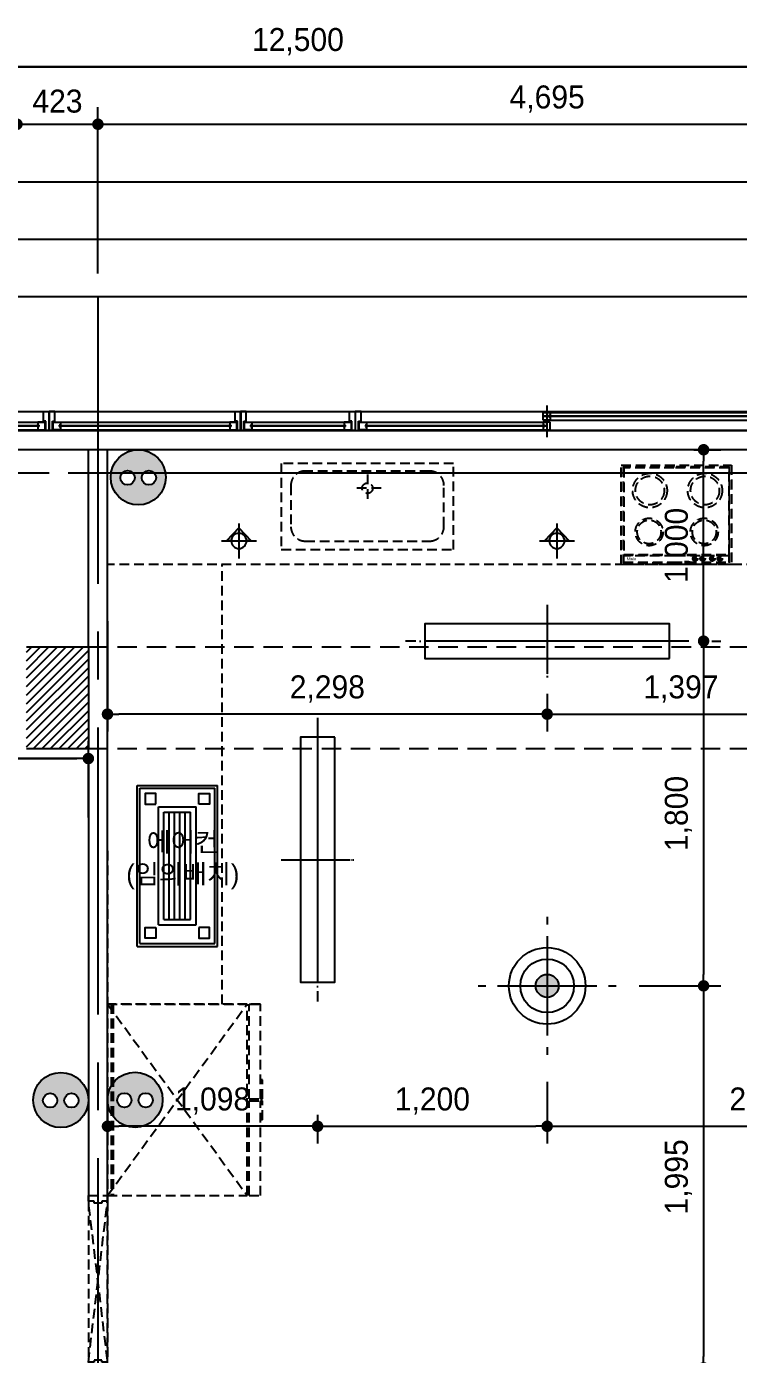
# Model space of a CAD drawing. Header units: millimetres. Extents: x -224448 to 1592092, y -164641 to 319001.
# Drawn here: x 94557 to 98277, y 159476 to 166411 of the extents above; entities that cross this region are included whole.
import ezdxf

# ---------------------------------------------------------------- set-up
doc = ezdxf.new("R2010")
doc.units = ezdxf.units.MM
for name, pattern in [('CEN', [62, 60, -1, 0, -1]), ('CENTER2', [1.125, 0.75, -0.125, 0.125, -0.125]), ('HIDDEN', [9.525, 6.35, -3.175]), ('HIDDENX2', [19.05, 12.7, -6.35])]:
    doc.linetypes.add(name, pattern=pattern)
doc.layers.get('Defpoints').update_dxf_attribs({"color": 35})
for name, color, linetype in [('ARREA', 1, 'Continuous'), ('DIM', 3, 'Continuous'), ('I-LIGHT', 1, 'Continuous'), ('I_CON', 2, 'Continuous'), ('I_FUR', 6, 'Continuous'), ('I_HAT', 8, 'Continuous'), ('I_TXT', 7, 'Continuous'), ('I_WALL', 3, 'Continuous'), ('I_WIN', 5, 'Continuous'), ('LIG', 6, 'Continuous')]:
    doc.layers.add(name, color=color, linetype=linetype)
doc.layers.add('I_DIM', color=1, linetype='Continuous', lineweight=13)
doc.styles.add('DH-TEXT', font='')
doc.styles.add('HY울릉도', font='')
doc.styles.add('IABU-글꼴스타일', font='')
doc.styles.get('DH-TEXT').set_extended_font_data('HY울릉도L')
doc.styles.get('HY울릉도').set_extended_font_data('HY울릉도L')
doc.styles.get('IABU-글꼴스타일').set_extended_font_data('HY울릉도L')
doc.dimstyles.new('IABC-100 (SUB)', dxfattribs={"dimscale": 60, "dimtxt": 2, "dimasz": 1, "dimexe": 1.5, "dimexo": 2, "dimgap": 1, "dimtad": 1, "dimdec": 0, "dimdsep": 46, "dimlunit": 6, "dimtxsty": 'IABU-글꼴스타일', "dimblk": '1234_Dot', "dimcen": 1, "dimclrd": 4, "dimclre": 4, "dimclrt": 7, "dimadec": 0, "dimazin": 0, "dimtfac": 1, "dimtdec": 0, "dimtix": 1, "dimtmove": 2, "dimatfit": 3, "dimldrblk": '1234_Dot', "dimfxl": 2, "dimtolj": 1, "dimtzin": 0, "dimarcsym": 0})
pattern_1 = [(45, (-33519.093, 10146.922), (-22.4506403, 22.4506403), [])]

# ---------------------------------------------------------------- blocks, each defined once
blk = doc.blocks.new('1234_Dot')
at = {"color": 0, "linetype": 'ByBlock', "lineweight": -2}
blk.add_line((-0.5, 0), (-1, 0), dxfattribs=at)
at = {"color": 0, "linetype": 'ByBlock', "const_width": 0.5}
blk.add_lwpolyline([(-0.25, 0, 1), (0.25, 0, 1)], format="xyb", close=True, dxfattribs=at)
blk = doc.blocks.new('*D399')
at = {"layer": 'Defpoints', "color": 0, "ltscale": 50, "transparency": 16777216}
for p in [(99624.9, 165900.5), (94929.9, 165000.5), (99624.9, 165000.5)]:
    blk.add_point(p, dxfattribs=at)
at = {"layer": 'DIM', "color": 4, "lineweight": -2, "ltscale": 50, "transparency": 16777216}
for p, q in [((94929.9, 165120.5), (94929.9, 165990.5)), ((99624.9, 165120.5), (99624.9, 165990.5)), ((94989.9, 165900.5), (99564.9, 165900.5))]:
    blk.add_line(p, q, dxfattribs=at)
at = {"layer": 'DIM', "color": 4, "lineweight": -2, "ltscale": 50, "transparency": 16777216, "xscale": 60, "yscale": 60, "zscale": 60, "rotation": 180}
blk.add_blockref('1234_Dot', (94929.9, 165900.5), dxfattribs=at)
at = {"layer": 'DIM', "color": 4, "lineweight": -2, "ltscale": 50, "transparency": 16777216, "xscale": 60, "yscale": 60, "zscale": 60}
blk.add_blockref('1234_Dot', (99624.9, 165900.5), dxfattribs=at)
at = {"layer": 'DIM', "color": 7, "ltscale": 50, "transparency": 16777216, "insert": (97277.4, 166031.9), "char_height": 120, "attachment_point": 5, "style": 'IABU-글꼴스타일'}
blk.add_mtext('\\A1;4,695', dxfattribs=at)
blk = doc.blocks.new('*D401')
at = {"layer": 'Defpoints', "color": 0, "ltscale": 50, "transparency": 16777216}
for p in [(89724.9, 166200.5), (89724.9, 165000.5), (102224.9, 165000.5)]:
    blk.add_point(p, dxfattribs=at)
at = {"layer": 'DIM', "color": 4, "lineweight": -2, "ltscale": 50, "transparency": 16777216}
for p, q in [((89724.9, 165120.5), (89724.9, 166290.5)), ((102224.9, 165120.5), (102224.9, 166290.5)), ((102164.9, 166200.5), (89784.9, 166200.5))]:
    blk.add_line(p, q, dxfattribs=at)
at = {"layer": 'DIM', "color": 4, "lineweight": -2, "ltscale": 50, "transparency": 16777216, "xscale": 60, "yscale": 60, "zscale": 60, "rotation": 180}
blk.add_blockref('1234_Dot', (89724.9, 166200.5), dxfattribs=at)
at = {"layer": 'DIM', "color": 4, "lineweight": -2, "ltscale": 50, "transparency": 16777216, "xscale": 60, "yscale": 60, "zscale": 60}
blk.add_blockref('1234_Dot', (102224.9, 166200.5), dxfattribs=at)
at = {"layer": 'DIM', "color": 7, "ltscale": 50, "transparency": 16777216, "insert": (95974.9, 166331.9), "char_height": 120, "attachment_point": 5, "style": 'IABU-글꼴스타일'}
blk.add_mtext('\\A1;12,500', dxfattribs=at)
blk = doc.blocks.new('j 10')
at = {"layer": 'I_FUR', "color": 8, "linetype": 'HIDDEN', "ltscale": 8}
for p, q in [((300474.4, 48441.6), (300574.4, 48441.6)), ((300474.4, 48411.6), (300474.4, 48441.6)), ((300474.4, 48441.6), (300474.4, 48441.6)), ((300474.4, 48411.6), (300474.4, 47571.6)), ((300504.4, 48411.6), (300474.4, 48411.6)), ((300474.4, 47571.6), (300574.4, 48411.6)), ((300574.4, 47581.6), (300474.4, 48411.6)), ((300504.4, 48401.6), (300504.4, 48411.6)), ((300574.4, 48411.6), (300544.4, 48411.6)), ((300544.4, 48411.6), (300544.4, 48401.6)), ((300574.4, 48441.6), (300574.4, 48411.6)), ((300574.4, 47571.6), (300574.4, 48411.6)), ((300574.4, 48411.6), (300574.4, 47581.6)), ((300544.4, 48401.6), (300504.4, 48401.6)), ((300544.4, 47581.6), (300504.4, 47581.6)), ((300504.4, 47581.6), (300504.4, 47571.6)), ((300544.4, 47571.6), (300544.4, 47581.6)), ((300504.4, 47571.6), (300474.4, 47571.6)), ((300474.4, 47571.6), (300474.4, 47541.6)), ((300474.4, 47541.6), (300574.4, 47541.6)), ((300474.4, 47541.6), (300474.4, 47541.6)), ((300574.4, 47571.6), (300544.4, 47571.6)), ((300574.4, 47541.6), (300574.4, 47571.6))]:
    blk.add_line(p, q, dxfattribs=at)
blk = doc.blocks.new('콘센트')
at = {"ltscale": 50}
h = blk.add_hatch(color=150, dxfattribs=at)
h.dxf.hatch_style = 1
edge = h.paths.add_edge_path()
edge.add_arc((-34286.2, -6087.5), 100, 0, 360)
edge = h.paths.add_edge_path(flags=16)
edge.add_arc((-34247.6, -6089), 26, 0, 360)
edge = h.paths.add_edge_path(flags=16)
edge.add_arc((-34324.9, -6089), 26, 0, 360)
at = {"color": 150, "ltscale": 50}
for centre, radius in [((-34286.2, -6087.5), 100), ((-34324.9, -6089), 26), ((-34247.6, -6089), 26)]:
    blk.add_circle(centre, radius, dxfattribs=at)
blk = doc.blocks.new('dd')
at = {"layer": 'I_WIN', "linetype": 'Continuous'}
for p, q in [((11973.6, 19420.4), (11973.6, 19585.5)), ((15423.6, 19418.1), (15423.6, 19585.8)), ((10973.6, 19551.2), (16423.6, 19550.9)), ((10973.6, 19542.2), (10973.6, 19551.2)), ((10973.6, 19551.2), (10991.1, 19551.2)), ((10973.6, 19451.2), (10973.6, 19542.2)), ((10991.1, 19551.2), (10991.1, 19502.2)), ((10991.1, 19502.2), (11003.6, 19502.2)), ((10994.3, 19546.4), (11973.6, 19546.4)), ((11032.3, 19546.4), (10994.3, 19546.4)), ((10994.3, 19546.4), (10994.3, 19506.4)), ((10994.3, 19506.4), (11973.6, 19506.4)), ((10994.3, 19506.4), (11032.3, 19506.4)), ((11003.6, 19502.2), (11003.6, 19500.1)), ((11003.6, 19500.1), (11003.6, 19451.2)), ((11026.8, 19529.3), (11032.3, 19531.1)), ((11026.8, 19522.8), (11026.8, 19529.3)), ((11032.3, 19521.1), (11026.8, 19522.8)), ((11028.8, 19524.1), (11028.8, 19528.1)), ((11032.3, 19531.1), (11032.3, 19546.4)), ((11032.3, 19531.8), (11035.1, 19530.5)), ((11973.6, 19528.1), (11032.3, 19528.1)), ((11032.3, 19524.1), (11973.6, 19524.1)), ((11032.3, 19520.3), (11035.1, 19521.6)), ((11032.3, 19506.4), (11032.3, 19521.1)), ((11035.1, 19530.5), (11035.6, 19529.5)), ((11035.1, 19521.6), (11035.6, 19522.6)), ((11035.6, 19529.5), (11036.1, 19528.1)), ((11035.6, 19522.6), (11036.1, 19524.1)), ((11952.8, 19529.5), (11952.3, 19528.1)), ((11952.8, 19522.6), (11952.3, 19524.1)), ((11953.3, 19530.5), (11952.8, 19529.5)), ((11953.3, 19521.6), (11952.8, 19522.6)), ((11956.1, 19531.8), (11953.3, 19530.5)), ((11956.1, 19520.3), (11953.3, 19521.6)), ((11956.1, 19531.1), (11956.1, 19546.4)), ((11956.1, 19546.4), (11991.1, 19546.4)), ((11961.6, 19529.3), (11956.1, 19531.1)), ((11956.1, 19521.1), (11961.6, 19522.8)), ((11956.1, 19506.4), (11956.1, 19521.1)), ((11991.1, 19506.4), (11956.1, 19506.4)), ((11956.1, 19496), (15441.1, 19496)), ((11991.1, 19496), (11956.1, 19496)), ((11956.1, 19496), (11956.1, 19456)), ((11961.6, 19522.8), (11961.6, 19529.3)), ((11961.6, 19524.1), (11961.6, 19528.1)), ((11991.1, 19546.4), (11991.1, 19506.4)), ((11991.1, 19480.7), (11991.1, 19496)), ((15441.1, 19546.4), (15406.1, 19546.4)), ((15406.1, 19546.4), (15406.1, 19506.4)), ((15406.1, 19546.4), (16423.6, 19546.4)), ((15406.1, 19506.4), (15441.1, 19506.4)), ((15441.1, 19496.1), (15406.1, 19496.1)), ((15406.1, 19496.1), (15406.1, 19480.7)), ((15423.6, 19506.4), (16423.6, 19506.4)), ((15435.6, 19529.3), (15441.1, 19531.1)), ((15435.6, 19522.9), (15435.6, 19529.3)), ((16370.5, 19528.1), (15435.6, 19528.1)), ((15435.6, 19524.1), (16370.5, 19524.1)), ((15441.1, 19521.1), (15435.6, 19522.9)), ((15441.1, 19531.1), (15441.1, 19546.4)), ((15441.1, 19531.9), (15443.9, 19530.5)), ((15441.1, 19520.3), (15443.9, 19521.7)), ((15441.1, 19506.4), (15441.1, 19521.1)), ((15441.1, 19456.1), (15441.1, 19496.1)), ((15443.9, 19530.5), (15444.4, 19529.5)), ((15443.9, 19521.7), (15444.4, 19522.7)), ((15444.4, 19529.5), (15444.9, 19528.1)), ((15444.4, 19522.7), (15444.9, 19524.1)), ((16361.6, 19529.5), (16361.1, 19528.1)), ((16361.6, 19522.6), (16361.1, 19524.1)), ((16362.2, 19530.5), (16361.6, 19529.5)), ((16362.2, 19521.6), (16361.6, 19522.6)), ((16364.9, 19531.8), (16362.2, 19530.5)), ((16364.9, 19520.3), (16362.2, 19521.6)), ((16364.9, 19531.1), (16364.9, 19546.4)), ((16364.9, 19546.4), (16402.9, 19546.4)), ((16370.5, 19529.3), (16364.9, 19531.1)), ((16364.9, 19521.1), (16370.5, 19522.8)), ((16364.9, 19506.4), (16364.9, 19521.1)), ((16402.9, 19506.4), (16364.9, 19506.4)), ((16370.5, 19522.8), (16370.5, 19529.3)), ((16406.2, 19502.1), (16393.6, 19502.1)), ((16393.6, 19502.1), (16393.6, 19451.2)), ((16402.9, 19546.4), (16402.9, 19506.4)), ((16423.6, 19551.1), (16406.2, 19551.1)), ((16406.2, 19551.1), (16406.2, 19502.1)), ((11003.6, 19451.2), (10973.6, 19451.2)), ((11003.6, 19451.2), (16423.6, 19451.2)), ((15441.1, 19477.8), (11956.1, 19477.7)), ((11956.1, 19473.7), (15441.1, 19473.8)), ((11956.1, 19456), (15423.6, 19456)), ((11956.1, 19456), (11991.1, 19456)), ((11985.6, 19478.9), (11991.1, 19480.7)), ((11985.6, 19472.5), (11985.6, 19478.9)), ((11985.6, 19477.7), (11985.6, 19473.7)), ((11991.1, 19470.7), (11985.6, 19472.5)), ((11991.1, 19481.5), (11993.9, 19480.1)), ((11991.1, 19469.9), (11993.9, 19471.3)), ((11991.1, 19456), (11991.1, 19470.7)), ((11993.9, 19480.1), (11994.4, 19479.1)), ((11993.9, 19471.3), (11994.4, 19472.3)), ((11994.4, 19479.1), (11994.9, 19477.7)), ((11994.4, 19472.3), (11994.9, 19473.7)), ((15402.9, 19479.1), (15402.3, 19477.7)), ((15402.9, 19472.3), (15402.3, 19473.7)), ((15403.4, 19480.1), (15402.9, 19479.1)), ((15403.4, 19471.3), (15402.9, 19472.3)), ((15406.1, 19481.5), (15403.4, 19480.1)), ((15406.1, 19469.9), (15403.4, 19471.3)), ((15406.1, 19480.7), (15411.7, 19478.9)), ((15411.7, 19472.5), (15406.1, 19470.7)), ((15406.1, 19470.7), (15406.1, 19456.1)), ((15406.1, 19456.1), (15441.1, 19456.1)), ((15411.7, 19478.9), (15411.7, 19472.5)), ((15411.7, 19473.7), (15411.7, 19477.7)), ((16393.6, 19451.2), (16423.6, 19451.2))]:
    blk.add_line(p, q, dxfattribs=at)
blk = doc.blocks.new('win10')
at = {"layer": 'I_WIN', "linetype": 'Continuous'}
for p, q in [((-128735.3, -160206.6), (-128735.3, -160297.5)), ((-128705.3, -160206.6), (-128735.3, -160206.6)), ((-128735.3, -160206.6), (-128735.3, -160297.6)), ((-128717.9, -160306.6), (-128717.9, -160257.6)), ((-128717.9, -160257.6), (-128705.3, -160257.6)), ((-128714.6, -160301.8), (-128714.6, -160261.8)), ((-128714.6, -160261.8), (-128676.6, -160261.8)), ((-128714.6, -160261.8), (-128156, -160261.8)), ((-128714.6, -160301.8), (-128714.6, -160261.8)), ((-128714.6, -160261.8), (-128676.6, -160261.8)), ((-128705.3, -160255.5), (-128705.3, -160206.6)), ((-128705.3, -160257.6), (-128705.3, -160255.5)), ((-128676.6, -160261.8), (-128676.6, -160276.4)), ((-128676.6, -160261.8), (-128676.6, -160276.4)), ((-128156, -160261.8), (-128194, -160261.8)), ((-128194, -160261.8), (-128194, -160276.4)), ((-128165.3, -160257.5), (-128165.3, -160206.6)), ((-128165.3, -160206.6), (-128135.3, -160206.6)), ((-128152.8, -160257.5), (-128165.3, -160257.5)), ((-128156, -160301.8), (-128156, -160261.8)), ((-128152.8, -160306.5), (-128152.8, -160257.5)), ((-128135.3, -160206.6), (-128135.3, -160297.5)), ((-128735.3, -160297.5), (-128735.3, -160306.5)), ((-128735.3, -160297.6), (-128735.3, -160306.6)), ((-128735.3, -160306.6), (-128717.9, -160306.6)), ((-128676.6, -160301.8), (-128714.6, -160301.8)), ((-128714.6, -160301.8), (-128156, -160301.8)), ((-128676.6, -160301.8), (-128714.6, -160301.8)), ((-128676.6, -160276.4), (-128682.2, -160278.2)), ((-128676.6, -160276.4), (-128682.2, -160278.2)), ((-128682.2, -160278.2), (-128682.2, -160284.7)), ((-128682.2, -160278.2), (-128682.2, -160284.7)), ((-128682.2, -160284.7), (-128676.6, -160286.4)), ((-128682.2, -160284.7), (-128676.6, -160286.4)), ((-128680.1, -160279.4), (-128680.1, -160283.4)), ((-128680.1, -160279.4), (-128680.1, -160283.4)), ((-128676.6, -160275.6), (-128673.9, -160277)), ((-128676.6, -160275.6), (-128673.9, -160277)), ((-128676.6, -160279.4), (-128188.5, -160279.4)), ((-128188.5, -160283.4), (-128676.6, -160283.4)), ((-128676.6, -160287.2), (-128673.9, -160285.8)), ((-128676.6, -160287.2), (-128673.9, -160285.8)), ((-128676.6, -160286.4), (-128676.6, -160301.8)), ((-128676.6, -160286.4), (-128676.6, -160301.8)), ((-128673.9, -160277), (-128673.3, -160278)), ((-128673.9, -160277), (-128673.3, -160278)), ((-128673.9, -160285.8), (-128673.3, -160284.9)), ((-128673.9, -160285.8), (-128673.3, -160284.9)), ((-128673.3, -160278), (-128672.8, -160279.4)), ((-128673.3, -160278), (-128672.8, -160279.4)), ((-128673.3, -160284.9), (-128672.8, -160283.4)), ((-128673.3, -160284.9), (-128672.8, -160283.4)), ((-128197.3, -160278), (-128197.8, -160279.4)), ((-128197.3, -160284.9), (-128197.8, -160283.4)), ((-128196.8, -160277), (-128197.3, -160278)), ((-128196.8, -160285.8), (-128197.3, -160284.9)), ((-128194, -160275.6), (-128196.8, -160277)), ((-128194, -160287.2), (-128196.8, -160285.8)), ((-128194, -160276.4), (-128188.5, -160278.2)), ((-128188.5, -160284.7), (-128194, -160286.4)), ((-128194, -160286.4), (-128194, -160301.8)), ((-128194, -160301.8), (-128156, -160301.8)), ((-128188.5, -160278.2), (-128188.5, -160284.7)), ((-128135.3, -160306.5), (-128152.8, -160306.5)), ((-128135.3, -160297.5), (-128135.3, -160306.5))]:
    blk.add_line(p, q, dxfattribs=at)
blk.add_lwpolyline([(-128735.3, -160206.6), (-128135.3, -160206.6), (-128135.3, -160306.5), (-128735.3, -160306.5)], close=True, dxfattribs=at)
blk = doc.blocks.new('win5')
at = {"layer": 'I_WIN', "linetype": 'Continuous'}
for p, q in [((61074.9, 133279.9), (61074.9, 133189)), ((61104.9, 133279.9), (61074.9, 133279.9)), ((61074.9, 133279.9), (61074.9, 133188.9)), ((61092.3, 133179.9), (61092.3, 133228.9)), ((61092.3, 133228.9), (61104.9, 133228.9)), ((61095.6, 133184.7), (61095.6, 133224.7)), ((61095.6, 133224.7), (61133.6, 133224.7)), ((61095.6, 133224.7), (62056.6, 133224.7)), ((61095.6, 133184.7), (61095.6, 133224.7)), ((61095.6, 133224.7), (61133.6, 133224.7)), ((61104.9, 133231), (61104.9, 133279.9)), ((61104.9, 133228.9), (61104.9, 133231)), ((61133.6, 133224.7), (61133.6, 133210)), ((61133.6, 133224.7), (61133.6, 133210)), ((62056.6, 133224.7), (62018.6, 133224.7)), ((62018.6, 133224.7), (62018.6, 133210)), ((62047.3, 133229), (62047.3, 133279.9)), ((62047.3, 133279.9), (62077.3, 133279.9)), ((62059.9, 133229), (62047.3, 133229)), ((62056.6, 133184.7), (62056.6, 133224.7)), ((62059.9, 133180), (62059.9, 133229)), ((62077.3, 133279.9), (62077.3, 133189)), ((61074.9, 133189), (61074.9, 133180)), ((61074.9, 133188.9), (61074.9, 133179.9)), ((61074.9, 133179.9), (61092.3, 133179.9)), ((61133.6, 133184.7), (61095.6, 133184.7)), ((61095.6, 133184.7), (62056.6, 133184.7)), ((61133.6, 133184.7), (61095.6, 133184.7)), ((61133.6, 133210), (61128.1, 133208.3)), ((61133.6, 133210), (61128.1, 133208.3)), ((61128.1, 133208.3), (61128.1, 133201.8)), ((61128.1, 133208.3), (61128.1, 133201.8)), ((61128.1, 133201.8), (61133.6, 133200)), ((61128.1, 133201.8), (61133.6, 133200)), ((61130.1, 133207), (61130.1, 133203)), ((61130.1, 133207), (61130.1, 133203)), ((61130.1, 133207), (62024.2, 133207)), ((62024.2, 133203), (61130.1, 133203)), ((61133.6, 133210.8), (61136.3, 133209.4)), ((61133.6, 133210.8), (61136.3, 133209.4)), ((61133.6, 133199.2), (61136.3, 133200.6)), ((61133.6, 133199.2), (61136.3, 133200.6)), ((61133.6, 133200), (61133.6, 133184.7)), ((61133.6, 133200), (61133.6, 133184.7)), ((61136.3, 133209.4), (61136.9, 133208.5)), ((61136.3, 133209.4), (61136.9, 133208.5)), ((61136.3, 133200.6), (61136.9, 133201.6)), ((61136.3, 133200.6), (61136.9, 133201.6)), ((61136.9, 133208.5), (61137.4, 133207)), ((61136.9, 133208.5), (61137.4, 133207)), ((61136.9, 133201.6), (61137.4, 133203)), ((61136.9, 133201.6), (61137.4, 133203)), ((62015.4, 133208.5), (62014.8, 133207)), ((62015.4, 133201.6), (62014.8, 133203)), ((62015.9, 133209.4), (62015.4, 133208.5)), ((62015.9, 133200.6), (62015.4, 133201.6)), ((62018.6, 133210.8), (62015.9, 133209.4)), ((62018.6, 133199.2), (62015.9, 133200.6)), ((62018.6, 133210), (62024.2, 133208.3)), ((62024.2, 133201.8), (62018.6, 133200)), ((62018.6, 133200), (62018.6, 133184.7)), ((62018.6, 133184.7), (62056.6, 133184.7)), ((62024.2, 133208.3), (62024.2, 133201.8)), ((62077.3, 133180), (62059.9, 133180)), ((62077.3, 133189), (62077.3, 133180))]:
    blk.add_line(p, q, dxfattribs=at)
blk.add_lwpolyline([(61074.9, 133279.9), (62077.3, 133279.9), (62077.3, 133180), (61074.9, 133180)], close=True, dxfattribs=at)
blk = doc.blocks.new('win6')
at = {"layer": 'I_WIN', "linetype": 'Continuous'}
for p, q in [((56654.9, 133863.9), (56624.9, 133863.9)), ((56624.9, 133863.9), (56624.9, 133772.9)), ((56654.9, 133863.9), (61074.9, 133863.9)), ((56654.9, 133815), (56654.9, 133863.9)), ((56907.4, 133819), (56907.4, 133859)), ((56907.4, 133859), (56942.4, 133859)), ((56924.9, 133894.7), (56924.9, 133729.6)), ((56924.9, 133859), (60374.9, 133859)), ((56942.4, 133859), (56942.4, 133844.4)), ((60357.4, 133844.4), (60357.4, 133859)), ((60357.4, 133859), (60392.4, 133859)), ((60392.4, 133859), (60392.4, 133819)), ((61044.9, 133813), (61044.9, 133863.9)), ((61044.9, 133863.9), (61074.9, 133863.9)), ((61074.9, 133863.9), (61074.9, 133764)), ((56642.3, 133763.9), (56642.3, 133812.9)), ((56642.3, 133812.9), (56654.9, 133812.9)), ((56645.6, 133808.7), (56924.9, 133808.7)), ((56645.6, 133768.7), (56645.6, 133808.7)), ((56645.6, 133808.7), (56683.6, 133808.7)), ((56654.9, 133812.9), (56654.9, 133815)), ((56683.6, 133794), (56678.1, 133792.3)), ((56678.1, 133792.3), (56678.1, 133785.8)), ((56678.1, 133785.8), (56683.6, 133784)), ((56680.1, 133791), (56680.1, 133787)), ((56683.6, 133808.7), (56683.6, 133794)), ((56683.6, 133794.8), (56686.3, 133793.4)), ((56683.6, 133791), (56912.9, 133791)), ((56912.9, 133787), (56683.6, 133787)), ((56683.6, 133783.2), (56686.3, 133784.6)), ((56683.6, 133784), (56683.6, 133768.7)), ((56686.3, 133793.4), (56686.9, 133792.5)), ((56686.3, 133784.6), (56686.9, 133785.6)), ((56686.9, 133792.5), (56687.4, 133791)), ((56686.9, 133785.6), (56687.4, 133787)), ((56904.1, 133792.5), (56903.5, 133791)), ((56904.1, 133785.6), (56903.5, 133787)), ((56904.6, 133793.4), (56904.1, 133792.5)), ((56904.6, 133784.6), (56904.1, 133785.6)), ((56907.4, 133794.8), (56904.6, 133793.4)), ((56907.4, 133783.2), (56904.6, 133784.6)), ((56942.4, 133819), (56907.4, 133819)), ((56942.4, 133808.7), (56907.4, 133808.7)), ((56907.4, 133808.7), (56907.4, 133794)), ((56907.4, 133794), (56912.9, 133792.3)), ((56912.9, 133785.8), (56907.4, 133784)), ((56907.4, 133784), (56907.4, 133768.7)), ((56912.9, 133792.3), (56912.9, 133785.8)), ((56912.9, 133791), (56912.9, 133787)), ((56924.9, 133819), (60374.9, 133819)), ((56942.4, 133844.4), (56936.8, 133842.6)), ((56936.8, 133842.6), (56936.8, 133836.2)), ((56936.8, 133841.4), (60362.9, 133841.3)), ((56936.8, 133837.4), (56936.8, 133841.4)), ((60362.9, 133837.3), (56936.8, 133837.4)), ((56936.8, 133836.2), (56942.4, 133834.4)), ((56942.4, 133845.2), (56945.1, 133843.8)), ((56942.4, 133833.6), (56945.1, 133835)), ((56942.4, 133834.4), (56942.4, 133819)), ((56942.4, 133768.7), (56942.4, 133808.7)), ((56945.1, 133843.8), (56945.7, 133842.8)), ((56945.1, 133835), (56945.7, 133836)), ((56945.7, 133842.8), (56946.2, 133841.4)), ((56945.7, 133836), (56946.2, 133837.4)), ((60354.1, 133842.8), (60353.6, 133841.4)), ((60354.1, 133836), (60353.6, 133837.4)), ((60354.6, 133843.8), (60354.1, 133842.8)), ((60354.6, 133835), (60354.1, 133836)), ((60357.4, 133845.2), (60354.6, 133843.8)), ((60357.4, 133833.6), (60354.6, 133835)), ((60362.9, 133842.6), (60357.4, 133844.4)), ((60357.4, 133834.4), (60362.9, 133836.1)), ((60357.4, 133819), (60357.4, 133834.4)), ((60392.4, 133819), (60357.4, 133819)), ((60357.4, 133768.7), (60357.4, 133808.7)), ((60357.4, 133808.7), (60392.4, 133808.7)), ((60362.9, 133836.1), (60362.9, 133842.6)), ((60362.9, 133841.4), (60362.9, 133837.4)), ((60374.9, 133808.7), (61054.2, 133808.7)), ((60392.4, 133794), (60386.8, 133792.2)), ((60386.8, 133792.2), (60386.8, 133785.8)), ((60386.8, 133791), (61021.7, 133791)), ((61021.7, 133787), (60386.8, 133787)), ((60386.8, 133785.8), (60392.4, 133784)), ((60392.4, 133808.7), (60392.4, 133794)), ((60392.4, 133794.8), (60395.1, 133793.4)), ((60392.4, 133783.2), (60395.1, 133784.6)), ((60392.4, 133784), (60392.4, 133768.7)), ((60395.1, 133793.4), (60395.7, 133792.4)), ((60395.1, 133784.6), (60395.7, 133785.6)), ((60395.7, 133792.4), (60396.2, 133791)), ((60395.7, 133785.6), (60396.2, 133787)), ((61012.9, 133792.5), (61012.4, 133791)), ((61012.9, 133785.6), (61012.4, 133787)), ((61013.4, 133793.4), (61012.9, 133792.5)), ((61013.4, 133784.6), (61012.9, 133785.6)), ((61016.2, 133794.8), (61013.4, 133793.4)), ((61016.2, 133783.2), (61013.4, 133784.6)), ((61054.2, 133808.7), (61016.2, 133808.7)), ((61016.2, 133808.7), (61016.2, 133794)), ((61016.2, 133794), (61021.7, 133792.3)), ((61021.7, 133785.8), (61016.2, 133784)), ((61016.2, 133784), (61016.2, 133768.7)), ((61021.7, 133792.3), (61021.7, 133785.8)), ((61057.5, 133813), (61044.9, 133813)), ((61054.2, 133768.7), (61054.2, 133808.7)), ((61057.5, 133764), (61057.5, 133813)), ((56624.9, 133772.9), (56624.9, 133763.9)), ((56624.9, 133763.9), (61074.9, 133764.1)), ((56624.9, 133763.9), (56642.3, 133763.9)), ((56645.6, 133768.7), (56924.9, 133768.7)), ((56683.6, 133768.7), (56645.6, 133768.7)), ((56907.4, 133768.7), (56942.4, 133768.7)), ((60392.4, 133768.7), (60357.4, 133768.7)), ((60374.9, 133768.7), (61054.2, 133768.7)), ((61016.2, 133768.7), (61054.2, 133768.7)), ((61074.9, 133764), (61057.5, 133764))]:
    blk.add_line(p, q, dxfattribs=at)
blk = doc.blocks.new('j28')
at = {"layer": 'I-LIGHT', "linetype": 'CEN', "ltscale": 23}
blk.add_line((95850, 128400), (95850, 126920), dxfattribs=at)
at = {"layer": 'I-LIGHT', "linetype": 'CEN', "ltscale": 6}
blk.add_line((95660, 127660), (96040, 127660), dxfattribs=at)
at = {"layer": 'I-LIGHT', "linetype": 'Continuous'}
blk.add_lwpolyline([(95940, 128300), (95760, 128300), (95760, 127020), (95940, 127020)], close=True, dxfattribs=at)
blk = doc.blocks.new('j551')
at = {"layer": 'LIG'}
h = blk.add_hatch(color=1, dxfattribs=at)
edge = h.paths.add_edge_path()
edge.add_arc((98020, 127390), 60, 0, 360)
at = {"layer": 'LIG', "color": 1}
for p, q in [((98020, 127750), (98020, 127710)), ((98020, 127650), (98020, 127130)), ((97660, 127390), (97700, 127390)), ((97760, 127390), (98280, 127390)), ((98340, 127390), (98380, 127390)), ((98020, 127070), (98020, 127030))]:
    blk.add_line(p, q, dxfattribs=at)
at = {"layer": 'LIG', "color": 6}
blk.add_circle((98020, 127390), 200, dxfattribs=at)
at = {"layer": 'LIG', "color": 1}
for radius in [140, 60]:
    blk.add_circle((98020, 127390), radius, dxfattribs=at)
blk = doc.blocks.new('*D580')
at = {"layer": 'Defpoints', "color": 0, "ltscale": 50, "transparency": 16777216}
for p in [(94879.9, 162587.8), (94879.9, 162159.5), (92352.4, 161963)]:
    blk.add_point(p, dxfattribs=at)
at = {"layer": 'DIM', "color": 4, "lineweight": -2, "ltscale": 50, "transparency": 16777216}
for p, q in [((92352.4, 162083), (92352.4, 162677.8)), ((94879.9, 162279.5), (94879.9, 162677.8)), ((92412.4, 162587.8), (94819.9, 162587.8))]:
    blk.add_line(p, q, dxfattribs=at)
at = {"layer": 'DIM', "color": 4, "lineweight": -2, "ltscale": 50, "transparency": 16777216, "xscale": 60, "yscale": 60, "zscale": 60, "rotation": 180}
blk.add_blockref('1234_Dot', (92352.4, 162587.8), dxfattribs=at)
at = {"layer": 'DIM', "color": 4, "lineweight": -2, "ltscale": 50, "transparency": 16777216, "xscale": 60, "yscale": 60, "zscale": 60}
blk.add_blockref('1234_Dot', (94879.9, 162587.8), dxfattribs=at)
at = {"layer": 'DIM', "color": 7, "ltscale": 50, "transparency": 16777216, "insert": (93616.1, 162719.2), "char_height": 120, "attachment_point": 5, "style": 'IABU-글꼴스타일'}
blk.add_mtext('\\A1;2,528', dxfattribs=at)
blk = doc.blocks.new('*D583')
at = {"layer": 'Defpoints', "color": 0, "ltscale": 50, "transparency": 16777216}
for p in [(94979.9, 163426), (97277.5, 163046), (94979.9, 162819.5)]:
    blk.add_point(p, dxfattribs=at)
at = {"layer": 'DIM', "color": 4, "lineweight": -2, "ltscale": 50, "transparency": 16777216}
for p, q in [((94979.9, 163306), (94979.9, 162729.5)), ((97277.5, 162926), (97277.5, 162729.5)), ((97217.5, 162819.5), (95039.9, 162819.5))]:
    blk.add_line(p, q, dxfattribs=at)
at = {"layer": 'DIM', "color": 4, "lineweight": -2, "ltscale": 50, "transparency": 16777216, "xscale": 60, "yscale": 60, "zscale": 60, "rotation": 180}
blk.add_blockref('1234_Dot', (94979.9, 162819.5), dxfattribs=at)
at = {"layer": 'DIM', "color": 4, "lineweight": -2, "ltscale": 50, "transparency": 16777216, "xscale": 60, "yscale": 60, "zscale": 60}
blk.add_blockref('1234_Dot', (97277.5, 162819.5), dxfattribs=at)
at = {"layer": 'DIM', "color": 7, "ltscale": 50, "transparency": 16777216, "insert": (96128.7, 162950.9), "char_height": 120, "attachment_point": 5, "style": 'IABU-글꼴스타일'}
blk.add_mtext('\\A1;2,298', dxfattribs=at)
blk = doc.blocks.new('*D584')
at = {"layer": 'Defpoints', "color": 0, "ltscale": 50, "transparency": 16777216}
for p in [(98674.9, 163426), (97277.5, 163046), (98674.9, 162819.5)]:
    blk.add_point(p, dxfattribs=at)
at = {"layer": 'DIM', "color": 4, "lineweight": -2, "ltscale": 50, "transparency": 16777216}
for p, q in [((98674.9, 163306), (98674.9, 162729.5)), ((97277.5, 162926), (97277.5, 162729.5)), ((97337.5, 162819.5), (98614.9, 162819.5))]:
    blk.add_line(p, q, dxfattribs=at)
at = {"layer": 'DIM', "color": 4, "lineweight": -2, "ltscale": 50, "transparency": 16777216, "xscale": 60, "yscale": 60, "zscale": 60, "rotation": 180}
blk.add_blockref('1234_Dot', (97277.5, 162819.5), dxfattribs=at)
at = {"layer": 'DIM', "color": 4, "lineweight": -2, "ltscale": 50, "transparency": 16777216, "xscale": 60, "yscale": 60, "zscale": 60}
blk.add_blockref('1234_Dot', (98674.9, 162819.5), dxfattribs=at)
at = {"layer": 'DIM', "color": 7, "ltscale": 50, "transparency": 16777216, "insert": (97976.2, 162950.9), "char_height": 120, "attachment_point": 5, "style": 'IABU-글꼴스타일'}
blk.add_mtext('\\A1;1,397', dxfattribs=at)
blk = doc.blocks.new('*D585')
at = {"layer": 'Defpoints', "color": 0, "ltscale": 50, "transparency": 16777216}
for p in [(97923.9, 164200.5), (98094.8, 164200.5), (98017.5, 163201)]:
    blk.add_point(p, dxfattribs=at)
at = {"layer": 'DIM', "color": 4, "lineweight": -2, "ltscale": 50, "transparency": 16777216}
for p, q in [((98043.9, 164200.5), (98184.8, 164200.5)), ((98094.8, 163261), (98094.8, 164140.5)), ((98137.5, 163201), (98184.8, 163201))]:
    blk.add_line(p, q, dxfattribs=at)
at = {"layer": 'DIM', "color": 4, "lineweight": -2, "ltscale": 50, "transparency": 16777216, "xscale": 60, "yscale": 60, "zscale": 60}
for p, rotation in [((98094.8, 164200.5), 90), ((98094.8, 163201), 270)]:
    blk.add_blockref('1234_Dot', p, dxfattribs=dict(at, rotation=rotation))
at = {"layer": 'DIM', "color": 7, "ltscale": 50, "transparency": 16777216, "insert": (97963.4, 163700.7), "char_height": 120, "attachment_point": 5, "rotation": 90, "style": 'IABU-글꼴스타일'}
blk.add_mtext('\\A1;1,000', dxfattribs=at)
blk = doc.blocks.new('*D586')
at = {"layer": 'Defpoints', "color": 0, "ltscale": 50, "transparency": 16777216}
for p in [(98017.5, 163201), (97637.5, 161400.6), (98094.8, 161400.6)]:
    blk.add_point(p, dxfattribs=at)
at = {"layer": 'DIM', "color": 4, "lineweight": -2, "ltscale": 50, "transparency": 16777216}
for p, q in [((98137.5, 163201), (98184.8, 163201)), ((98094.8, 163141), (98094.8, 161460.6)), ((97757.5, 161400.6), (98184.8, 161400.6))]:
    blk.add_line(p, q, dxfattribs=at)
at = {"layer": 'DIM', "color": 4, "lineweight": -2, "ltscale": 50, "transparency": 16777216, "xscale": 60, "yscale": 60, "zscale": 60}
for p, rotation in [((98094.8, 163201), 90), ((98094.8, 161400.6), 270)]:
    blk.add_blockref('1234_Dot', p, dxfattribs=dict(at, rotation=rotation))
at = {"layer": 'DIM', "color": 7, "ltscale": 50, "transparency": 16777216, "insert": (97963.4, 162300.8), "char_height": 120, "attachment_point": 5, "rotation": 90, "style": 'IABU-글꼴스타일'}
blk.add_mtext('\\A1;1,800', dxfattribs=at)
blk = doc.blocks.new('*D587')
at = {"layer": 'Defpoints', "color": 0, "ltscale": 50, "transparency": 16777216}
for p in [(97637.5, 161400.6), (98017.5, 159405.5), (98094.8, 159405.5)]:
    blk.add_point(p, dxfattribs=at)
at = {"layer": 'DIM', "color": 4, "lineweight": -2, "ltscale": 50, "transparency": 16777216}
for p, q in [((97757.5, 161400.6), (98184.8, 161400.6)), ((98094.8, 161340.6), (98094.8, 159465.5)), ((98137.5, 159405.5), (98184.8, 159405.5))]:
    blk.add_line(p, q, dxfattribs=at)
at = {"layer": 'DIM', "color": 4, "lineweight": -2, "ltscale": 50, "transparency": 16777216, "xscale": 60, "yscale": 60, "zscale": 60}
for p, rotation in [((98094.8, 161400.6), 90), ((98094.8, 159405.5), 270)]:
    blk.add_blockref('1234_Dot', p, dxfattribs=dict(at, rotation=rotation))
at = {"layer": 'DIM', "color": 7, "ltscale": 50, "transparency": 16777216, "insert": (97963.4, 160403), "char_height": 120, "attachment_point": 5, "rotation": 90, "style": 'IABU-글꼴스타일'}
blk.add_mtext('\\A1;1,995', dxfattribs=at)
blk = doc.blocks.new('*D623')
at = {"layer": 'Defpoints', "color": 0, "ltscale": 50, "transparency": 16777216}
for p in [(94979.9, 160846.6), (96078, 160846.6), (94979.9, 160667.2)]:
    blk.add_point(p, dxfattribs=at)
at = {"layer": 'DIM', "color": 4, "lineweight": -2, "ltscale": 50, "transparency": 16777216}
for p, q in [((94979.9, 160726.6), (94979.9, 160577.2)), ((96078, 160726.6), (96078, 160577.2)), ((96018, 160667.2), (95039.9, 160667.2))]:
    blk.add_line(p, q, dxfattribs=at)
at = {"layer": 'DIM', "color": 4, "lineweight": -2, "ltscale": 50, "transparency": 16777216, "xscale": 60, "yscale": 60, "zscale": 60, "rotation": 180}
blk.add_blockref('1234_Dot', (94979.9, 160667.2), dxfattribs=at)
at = {"layer": 'DIM', "color": 4, "lineweight": -2, "ltscale": 50, "transparency": 16777216, "xscale": 60, "yscale": 60, "zscale": 60}
blk.add_blockref('1234_Dot', (96078, 160667.2), dxfattribs=at)
at = {"layer": 'DIM', "color": 7, "ltscale": 50, "transparency": 16777216, "insert": (95528.9, 160798.7), "char_height": 120, "attachment_point": 5, "style": 'IABU-글꼴스타일'}
blk.add_mtext('\\A1;1,098', dxfattribs=at)
blk = doc.blocks.new('*D624')
at = {"layer": 'Defpoints', "color": 0, "ltscale": 50, "transparency": 16777216}
for p in [(97277.5, 161018.6), (96078, 160846.6), (97277.5, 160667.2)]:
    blk.add_point(p, dxfattribs=at)
at = {"layer": 'DIM', "color": 4, "lineweight": -2, "ltscale": 50, "transparency": 16777216}
for p, q in [((97277.5, 160898.6), (97277.5, 160577.2)), ((96078, 160726.6), (96078, 160577.2)), ((96138, 160667.2), (97217.5, 160667.2))]:
    blk.add_line(p, q, dxfattribs=at)
at = {"layer": 'DIM', "color": 4, "lineweight": -2, "ltscale": 50, "transparency": 16777216, "xscale": 60, "yscale": 60, "zscale": 60, "rotation": 180}
blk.add_blockref('1234_Dot', (96078, 160667.2), dxfattribs=at)
at = {"layer": 'DIM', "color": 4, "lineweight": -2, "ltscale": 50, "transparency": 16777216, "xscale": 60, "yscale": 60, "zscale": 60}
blk.add_blockref('1234_Dot', (97277.5, 160667.2), dxfattribs=at)
at = {"layer": 'DIM', "color": 7, "ltscale": 50, "transparency": 16777216, "insert": (96677.8, 160798.7), "char_height": 120, "attachment_point": 5, "style": 'IABU-글꼴스타일'}
blk.add_mtext('\\A1;1,200', dxfattribs=at)
blk = doc.blocks.new('*D625')
at = {"layer": 'Defpoints', "color": 0, "ltscale": 50, "transparency": 16777216}
for p in [(99574.9, 161296.6), (97277.5, 161018.6), (99574.9, 160667.2)]:
    blk.add_point(p, dxfattribs=at)
at = {"layer": 'DIM', "color": 4, "lineweight": -2, "ltscale": 50, "transparency": 16777216}
for p, q in [((99574.9, 161176.6), (99574.9, 160577.2)), ((97277.5, 160898.6), (97277.5, 160577.2)), ((97337.5, 160667.2), (99514.9, 160667.2))]:
    blk.add_line(p, q, dxfattribs=at)
at = {"layer": 'DIM', "color": 4, "lineweight": -2, "ltscale": 50, "transparency": 16777216, "xscale": 60, "yscale": 60, "zscale": 60, "rotation": 180}
blk.add_blockref('1234_Dot', (97277.5, 160667.2), dxfattribs=at)
at = {"layer": 'DIM', "color": 4, "lineweight": -2, "ltscale": 50, "transparency": 16777216, "xscale": 60, "yscale": 60, "zscale": 60}
blk.add_blockref('1234_Dot', (99574.9, 160667.2), dxfattribs=at)
at = {"layer": 'DIM', "color": 7, "ltscale": 50, "transparency": 16777216, "insert": (98426.2, 160798.7), "char_height": 120, "attachment_point": 5, "style": 'IABU-글꼴스타일'}
blk.add_mtext('\\A1;2,297', dxfattribs=at)
blk = doc.blocks.new('J20')
at = {"layer": 'I-LIGHT', "color": 144}
for p, q in [((33370, 27039.1), (33370, 26619.1)), ((33370, 27039.1), (34210, 27039.1)), ((33384, 27025.1), (33384, 26633.1)), ((33384, 27025.1), (34196, 27025.1)), ((34196, 27025.1), (34196, 26633.1)), ((34210, 27039.1), (34210, 26619.1)), ((33482, 26927.1), (33482, 26731.1)), ((33482, 26927.1), (34098, 26927.1)), ((34098, 26927.1), (34098, 26731.1)), ((33510, 26899.1), (33510, 26759.1)), ((33510, 26899.1), (34070, 26899.1)), ((33510, 26899.1), (34070, 26899.1)), ((33510, 26871.1), (34070, 26871.1)), ((33510, 26843.1), (34070, 26843.1)), ((34070, 26899.1), (34070, 26759.1)), ((33510, 26815.1), (34070, 26815.1)), ((33510, 26787.1), (34070, 26787.1)), ((33482, 26731.1), (34098, 26731.1)), ((33510, 26759.1), (34070, 26759.1)), ((33510, 26759.1), (34070, 26759.1)), ((33510, 26759.1), (34070, 26759.1)), ((33510, 26759.1), (34070, 26759.1)), ((33510, 26731.1), (34070, 26731.1)), ((33384, 26633.1), (34196, 26633.1)), ((33370, 26619.1), (34210, 26619.1))]:
    blk.add_line(p, q, dxfattribs=at)
for points in [[(33468, 26941.1), (33412, 26941.1), (33412, 26997.1), (33468, 26997.1)], [(34112, 26941.1), (34168, 26941.1), (34168, 26997.1), (34112, 26997.1)], [(33468, 26717.1), (33412, 26717.1), (33412, 26661.1), (33468, 26661.1)], [(34112, 26717.1), (34168, 26717.1), (34168, 26661.1), (34112, 26661.1)]]:
    blk.add_lwpolyline(points, close=True, dxfattribs=at)
blk = doc.blocks.new('*D901')
at = {"layer": 'Defpoints', "color": 0, "ltscale": 50, "transparency": 16777216}
for p in [(94929.9, 165900.5), (94506.9, 165000.5), (94929.9, 165000.5)]:
    blk.add_point(p, dxfattribs=at)
at = {"layer": 'DIM', "color": 4, "lineweight": -2, "ltscale": 50, "transparency": 16777216}
for p, q in [((94506.9, 165120.5), (94506.9, 165990.5)), ((94929.9, 165120.5), (94929.9, 165990.5)), ((94446.9, 165900.5), (94386.9, 165900.5)), ((94506.9, 165900.5), (94929.9, 165900.5)), ((94989.9, 165900.5), (95049.9, 165900.5))]:
    blk.add_line(p, q, dxfattribs=at)
at = {"layer": 'DIM', "color": 4, "lineweight": -2, "ltscale": 50, "transparency": 16777216, "xscale": 60, "yscale": 60, "zscale": 60}
blk.add_blockref('1234_Dot', (94506.9, 165900.5), dxfattribs=at)
at = {"layer": 'DIM', "color": 4, "lineweight": -2, "ltscale": 50, "transparency": 16777216, "xscale": 60, "yscale": 60, "zscale": 60, "rotation": 180}
blk.add_blockref('1234_Dot', (94929.9, 165900.5), dxfattribs=at)
at = {"layer": 'DIM', "color": 7, "ltscale": 50, "transparency": 16777216, "insert": (94718.4, 166020.5), "char_height": 120, "attachment_point": 5, "style": 'IABU-글꼴스타일'}
blk.add_mtext('\\A1;423', dxfattribs=at)
blk = doc.blocks.new('SP01')
at = {"layer": 'I-LIGHT'}
blk.add_hatch(color=1, dxfattribs=at).paths.add_polyline_path([(2182615.6, -1632809.5), (2182550.9, -1632878.3), (2182575.6, -1632878.3, -1), (2182655.6, -1632878.3), (2182680.2, -1632878.3)])
at = {"layer": 'I-LIGHT', "color": 1}
for p, q in [((2182615.6, -1632786.8), (2182615.6, -1632969.8)), ((2182615.6, -1632809.5), (2182550.9, -1632878.3)), ((2182615.6, -1632809.5), (2182680.2, -1632878.3)), ((2182707.1, -1632878.3), (2182524.1, -1632878.3)), ((2182550.9, -1632878.3), (2182575.6, -1632878.3)), ((2182655.6, -1632878.3), (2182680.2, -1632878.3))]:
    blk.add_line(p, q, dxfattribs=at)
at = {"layer": 'I-LIGHT', "color": 4}
blk.add_circle((2182615.6, -1632878.3), 40, dxfattribs=at)

msp = doc.modelspace()

# ---------------------------------------------------------------- hatches: boundary and pattern name
at = {"layer": 'I_HAT'}
h = msp.add_hatch(dxfattribs=at)
h.set_pattern_fill('ANSI31', color=256, scale=10)
h.set_pattern_definition(pattern_1)
h.paths.add_polyline_path([(94879.894, 159405.492), (94556.894, 159405.492), (94556.894, 158885.492), (94879.894, 158885.492)])
h.paths.add_polyline_path([(94876.894, 152780.492), (94556.894, 152780.492), (94556.894, 152600.492), (94876.894, 152600.492)])
h.paths.add_polyline_path([(94876.894, 152600.492), (94556.894, 152600.492), (94556.894, 152500.492), (94876.894, 152500.492)])
h.paths.add_polyline_path([(94876.894, 152500.412), (94556.894, 152500.412), (94556.894, 152495.728), (94876.894, 152495.728)])
h.paths.add_polyline_path([(94876.894, 152495.728), (94556.894, 152495.728), (94556.894, 152477.374), (94876.894, 152477.374)])
h.paths.add_polyline_path([(94876.894, 152477.374), (94556.894, 152477.374), (94556.894, 152473.374), (94876.894, 152473.374)])
h.paths.add_polyline_path([(94876.894, 152473.374), (94556.894, 152473.374), (94556.894, 152455.728), (94876.894, 152455.728)])
h.paths.add_polyline_path([(94876.894, 152455.728), (94556.894, 152455.728), (94556.894, 152400.492), (94876.894, 152400.492)])
h.paths.add_polyline_path([(94349.998, 155574.42), (94349.998, 156091.563), (94147.141, 156091.563), (94147.141, 155574.42)], flags=9)
h.paths.add_polyline_path([(94349.998, 152402.706), (94349.998, 152771.277), (94169.998, 152771.277), (94169.998, 152402.706)], flags=9)
h.paths.add_polyline_path([(102438.934, 158775.865), (103025.111, 158775.865), (103025.111, 158955.36), (102438.934, 158955.36)], flags=9)
h.paths.add_polyline_path([(100657.81, 158666.981), (101575.919, 158666.981), (101575.919, 159039.684), (100657.81, 159039.684)], flags=9)
h.paths.add_polyline_path([(100030.26, 163496.715), (101221.072, 163496.715), (101221.072, 163869.418), (100030.26, 163869.418)], flags=9)
h.paths.add_polyline_path([(94623.684, 163540.812), (95541.793, 163540.812), (95541.793, 163913.515), (94623.684, 163913.515)], flags=9)
h.paths.add_polyline_path([(96841.644, 154904.292), (97487.05, 154904.292), (97487.05, 155276.995), (96841.644, 155276.995)], flags=9)
h.paths.add_polyline_path([(96608.495, 154377.695), (97235.435, 154377.695), (97235.435, 154589.262), (96608.495, 154589.262)], flags=9)
h.paths.add_polyline_path([(96607.383, 154580.284), (98204.546, 154580.284), (98204.546, 154785.807), (96607.383, 154785.807)], flags=9)
h.paths.add_polyline_path([(92151.227, 160624.65), (93685.582, 160624.65), (93685.582, 161522.46), (92151.227, 161522.46)], flags=9)
h.paths.add_polyline_path([(89835.147, 157215.883), (90931.071, 157215.883), (90931.071, 157619.778), (89835.147, 157619.778)], flags=9)
h.paths.add_polyline_path([(98748.771, 157665.883), (99844.695, 157665.883), (99844.695, 158069.778), (98748.771, 158069.778)], flags=9)
h.paths.add_polyline_path([(101314.622, 153450.883), (102121.551, 153450.883), (102121.551, 153854.777), (101314.622, 153854.777)], flags=9)
h.paths.add_polyline_path([(100499.644, 152695.883), (101306.574, 152695.883), (101306.574, 153099.777), (100499.644, 153099.777)], flags=9)
h.paths.add_polyline_path([(101438.608, 163499.849), (102092.276, 163499.849), (102092.276, 163903.2), (101438.608, 163903.2)], flags=9)
h.paths.add_polyline_path([(100232.025, 161286.818), (100962.324, 161286.818), (100962.324, 161690.713), (100232.025, 161690.713)], flags=9)
h.paths.add_polyline_path([(91879.925, 162743.645), (92975.849, 162743.645), (92975.849, 163147.539), (91879.925, 163147.539)], flags=9)
h = msp.add_hatch(dxfattribs=at)
h.set_pattern_fill('ANSI31', color=256, scale=10)
h.set_pattern_definition(pattern_1)
h.paths.add_polyline_path([(94879.894, 163170.492), (94557.001, 163170.492), (94557.001, 162640.492), (94879.894, 162640.492)])

# ---------------------------------------------------------------- linework, layer by layer
at = {"color": 2}
for p, q in [((94556.894, 163170.492), (94879.894, 163170.492)), ((94556.894, 162640.492), (94879.894, 162640.492))]:
    msp.add_line(p, q, dxfattribs=at)
at = {"layer": 'ARREA', "color": 1, "linetype": 'CENTER2', "ltscale": 2000}
for p, q in [((94929.894, 165000.492), (94929.894, 151900.492)), ((102924.894, 164300.492), (89024.894, 164300.492))]:
    msp.add_line(p, q, dxfattribs=at)
at = {"layer": 'Defpoints'}
for points in [[(87824.894, 166200.492), (104124.894, 166200.492), (104124.894, 150700.492), (87824.894, 150700.492)], [(88124.894, 165900.492), (103824.894, 165900.492), (103824.894, 151000.492), (88124.894, 151000.492)], [(88424.894, 165600.492), (103524.894, 165600.492), (103524.894, 151300.492), (88424.894, 151300.492)], [(88724.894, 165300.492), (103224.894, 165300.492), (103224.894, 151600.492), (88724.894, 151600.492)], [(89024.894, 165000.492), (102924.894, 165000.492), (102924.894, 151900.492), (89024.894, 151900.492)]]:
    msp.add_lwpolyline(points, close=True, dxfattribs=at)
at = {"layer": 'I_CON', "color": 2}
msp.add_line((94879.894, 163170.492), (94879.894, 162640.492), dxfattribs=at)
at = {"layer": 'I_FUR', "color": 8, "linetype": 'HIDDEN', "ltscale": 8}
for p, q in [((96663.141, 164089.223), (96013.141, 164089.223)), ((97674.41, 164110.492), (97674.41, 163610.492)), ((97942.41, 164110.492), (97674.41, 164110.492)), ((97677.826, 164105.674), (97677.826, 163654.175)), ((97939.823, 164105.674), (97677.826, 164105.674)), ((98230.41, 164110.492), (97931.196, 164110.492)), ((98227.823, 164105.674), (97931.196, 164105.674)), ((98227.823, 163654.175), (98227.823, 164105.674)), ((98230.41, 163610.492), (98230.41, 164110.492)), ((96338.141, 164071.533), (96338.141, 163927.533)), ((95938.141, 164014.223), (95938.141, 163798.498)), ((96410.141, 163999.533), (96266.141, 163999.533)), ((96738.141, 163798.498), (96738.141, 164014.223)), ((96013.141, 163723.498), (96663.141, 163723.498)), ((98674.894, 163600.492), (94979.894, 163600.492)), ((95579.894, 161305.492), (95579.894, 163600.492)), ((97674.41, 163650.492), (97942.41, 163650.492)), ((97674.41, 163610.492), (97942.41, 163610.492)), ((97676.593, 163647.031), (97676.593, 163613.899)), ((97940.816, 163647.031), (97676.593, 163647.031)), ((97676.593, 163613.899), (97940.816, 163613.899)), ((97677.826, 163654.175), (97939.823, 163654.175)), ((97931.196, 163654.175), (98227.823, 163654.175)), ((97931.196, 163650.492), (98230.41, 163650.492)), ((98228.816, 163647.031), (97931.196, 163647.031)), ((97931.196, 163613.899), (98228.816, 163613.899)), ((97931.196, 163610.492), (98230.41, 163610.492)), ((98049.438, 163641.082), (98049.438, 163622.26)), ((98052.438, 163641.058), (98052.438, 163622.284)), ((98088.569, 163641.082), (98088.569, 163622.26)), ((98091.569, 163641.058), (98091.569, 163622.284)), ((98139.316, 163641.082), (98139.316, 163622.26)), ((98142.316, 163641.058), (98142.316, 163622.284)), ((98178.447, 163641.082), (98178.447, 163622.26)), ((98181.447, 163641.058), (98181.447, 163622.284)), ((98228.816, 163613.899), (98228.816, 163647.031)), ((94979.894, 162105.492), (94979.894, 161305.492)), ((94979.894, 161305.492), (95709.894, 160305.492)), ((94979.894, 160305.492), (95709.894, 161305.492)), ((94979.894, 161305.492), (94979.894, 160305.492)), ((95709.894, 161305.492), (94979.894, 161305.492)), ((94979.894, 161305.492), (95709.894, 161305.492)), ((94999.894, 161305.492), (94999.894, 160305.492)), ((95009.894, 161305.492), (95009.894, 160305.492)), ((95709.894, 160305.492), (95709.894, 161305.492)), ((95719.894, 160810.492), (95719.894, 161305.492)), ((95779.894, 161305.492), (95719.894, 161305.492)), ((95719.894, 161305.492), (95779.894, 161305.492)), ((95779.894, 160810.492), (95779.894, 161305.492)), ((95789.894, 160910.492), (95779.894, 160910.492)), ((95789.894, 160810.492), (95789.894, 160910.492)), ((95719.894, 160810.492), (95779.894, 160810.492)), ((95719.894, 160305.492), (95719.894, 160800.492)), ((95719.894, 160800.492), (95779.894, 160800.492)), ((95779.894, 160810.492), (95789.894, 160810.492)), ((95779.894, 160305.492), (95779.894, 160800.492)), ((95779.894, 160800.492), (95789.894, 160800.492)), ((95789.894, 160700.492), (95789.894, 160800.492)), ((95789.894, 160700.492), (95779.894, 160700.492)), ((94979.894, 160305.492), (95709.894, 160305.492)), ((95719.894, 160305.492), (95779.894, 160305.492))]:
    msp.add_line(p, q, dxfattribs=at)
at = {"layer": 'I_FUR', "color": 8, "linetype": 'HIDDENX2', "ltscale": 8}
for p, q in [((94879.894, 163170.492), (102074.894, 163170.492)), ((94879.894, 162640.492), (102074.894, 162640.492))]:
    msp.add_line(p, q, dxfattribs=at)
at = {"layer": 'I_FUR', "color": 6, "linetype": 'Continuous'}
for points in [[(90104.894, 164200.492), (90104.894, 164080.492), (94674.894, 164080.492)], [(94774.894, 164080.492), (99574.894, 164080.492)]]:
    msp.add_lwpolyline(points, dxfattribs=at)
at = {"layer": 'I_FUR', "color": 8, "linetype": 'HIDDEN', "ltscale": 8}
for points in [[(96788.141, 163679.223), (96788.141, 164129.223), (95888.141, 164129.223), (95888.141, 163679.223)], [(97664.41, 164120.492), (98240.41, 164120.492), (98240.41, 163600.492), (97664.41, 163600.492)]]:
    msp.add_lwpolyline(points, close=True, dxfattribs=at)
for centre, radius in [((96338.141, 163999.533), 27.5), ((97814.053, 163987.73), 89.947), ((97814.053, 163987.73), 74.947), ((98102.053, 163987.73), 89.947), ((98102.053, 163987.73), 74.947), ((97810.259, 163771.275), 72.009), ((97810.259, 163771.275), 62.009), ((98098.259, 163771.275), 72.009), ((98098.259, 163771.275), 62.009), ((98050.864, 163631.671), 12.518), ((98050.864, 163631.671), 9.518), ((98089.994, 163631.671), 12.518), ((98089.994, 163631.671), 9.518), ((98140.742, 163631.671), 12.518), ((98140.742, 163631.671), 9.518), ((98179.872, 163631.671), 12.518), ((98179.872, 163631.671), 9.518)]:
    msp.add_circle(centre, radius, dxfattribs=at)
for centre, start, end in [((96013.141, 164014.223), 90, 180), ((96663.141, 164014.223), 0, 90), ((96013.141, 163798.498), 180, 270), ((96663.141, 163798.498), 270, 0)]:
    msp.add_arc(centre, 75, start, end, dxfattribs=at)
at = {"layer": 'I_WALL'}
for p, q in [((94879.894, 163170.492), (94879.894, 164200.492)), ((94979.894, 160275.492), (94979.894, 164200.492)), ((94456.894, 162590.492), (94879.894, 162590.492)), ((94879.894, 162590.492), (94879.894, 160275.492))]:
    msp.add_line(p, q, dxfattribs=at)
at = {"layer": 'I_WIN'}
for points in [[(101724.894, 164200.492), (90224.894, 164200.492), (90224.894, 164400.492), (101724.894, 164400.492)], [(101724.894, 164200.492), (90224.894, 164200.492), (90224.894, 164300.492), (101724.894, 164300.492)]]:
    msp.add_lwpolyline(points, close=True, dxfattribs=at)

# ---------------------------------------------------------------- block references
for name, p in [('win6', (33600, 30536.575)), ('win5', (33600, 31120.571)), ('j28', (228, 34399.587)), ('j551', (-742.5, 34010.599))]:
    msp.add_blockref(name, p)
at = {"xscale": -1, "rotation": 180}
msp.add_blockref('dd', (85301.271, 183851.667), dxfattribs=at)
at = {"xscale": 1.44, "yscale": 1.44, "zscale": 1.44}
for p in [(144512.656, 172822.437), (144108.062, 169570.139), (144496.062, 169571.437)]:
    msp.add_blockref('콘센트', p, dxfattribs=at)
at = {"rotation": 270}
msp.add_blockref('j28', (-30382.5, 259050.984), dxfattribs=at)
at = {"layer": 'I-LIGHT', "color": 1, "xscale": -1}
for p in [(2278282.283, 1796602.792), (2279943.783, 1796602.792)]:
    msp.add_blockref('SP01', p, dxfattribs=at)
at = {"layer": 'I_DIM'}
msp.add_blockref('win10', (224410.211, 324607.047), dxfattribs=at)
at = {"layer": 'I_HAT', "rotation": 90}
msp.add_blockref('J20', (122173.539, 128236.946), dxfattribs=at)
at = {"layer": 'I_HAT'}
msp.add_blockref('j 10', (-205594.536, 111863.858), dxfattribs=at)

# ---------------------------------------------------------------- texts
at = {"layer": 'I_FUR', "color": 8, "linetype": 'HIDDEN', "ltscale": 8, "style": 'DH-TEXT'}
msp.add_text('Miele', height=15, dxfattribs=at).set_placement((97693.451, 163623.612))
at = {"layer": 'I_TXT', "insert": (95373.479, 162053.641), "char_height": 100, "width": 840, "attachment_point": 5, "style": 'HY울릉도'}
msp.add_mtext('{\\fPretendard Variable Light|b0|i0|c129|p2;에어컨\\P(임의배치)}', dxfattribs=at)

# ---------------------------------------------------------------- dimensions: what is measured, and where the dimension line sits
at = {"layer": 'DIM', "ltscale": 50}
for base, p1, p2, picture, middle in [((89724.894, 166200.492), (102224.894, 165000.492), (89724.894, 165000.492), '*D401', (95974.894, 166331.92)), ((94929.894, 165900.492), (94506.894, 165000.492), (94929.894, 165000.492), '*D901', (94718.394, 166020.492)), ((99624.894, 165900.492), (94929.894, 165000.492), (99624.894, 165000.492), '*D399', (97277.394, 166031.92)), ((94979.894, 162819.487), (97277.5, 163045.984), (94979.894, 163425.984), '*D583', (96128.697, 162950.916)), ((98674.894, 162819.487), (97277.5, 163045.984), (98674.894, 163425.984), '*D584', (97976.197, 162950.916)), ((94879.89429426, 162587.82137844), (92352.39429426, 161962.991661565), (94879.89429426, 162159.491661563), '*D580', (93616.14429426, 162719.249949869)), ((99574.894, 160667.227), (97277.5, 161018.599), (99574.894, 161296.584), '*D625', (98426.197, 160798.655)), ((97277.5, 160667.226583104), (96078, 160846.583615496), (97277.5, 161018.599059383), '*D624', (96677.75, 160798.655154533)), ((94979.894, 160667.227), (96078, 160846.584), (94979.894, 160846.584), '*D623', (95528.947, 160798.655))]:
    dim = msp.add_linear_dim(base=base, p1=p1, p2=p2, dimstyle='IABC-100 (SUB)', dxfattribs=at)
    dim.commit()
    dim.dimension.update_dxf_attribs({"geometry": picture, "text_midpoint": middle})
for base, p1, p2, picture, middle in [((98094.827, 164200.492), (98017.5, 163200.984), (97923.855, 164200.492), '*D585', (97963.398, 163700.738)), ((98094.827, 161400.599), (98017.5, 163200.984), (97637.5, 161400.599), '*D586', (97963.398, 162300.791)), ((98094.827, 159405.492), (97637.5, 161400.599), (98017.5, 159405.492), '*D587', (97963.398, 160403.045))]:
    dim = msp.add_linear_dim(base=base, p1=p1, p2=p2, angle=90, dimstyle='IABC-100 (SUB)', dxfattribs=at)
    dim.commit()
    dim.dimension.update_dxf_attribs({"geometry": picture, "text_midpoint": middle})

doc.saveas('drawing.dxf')
